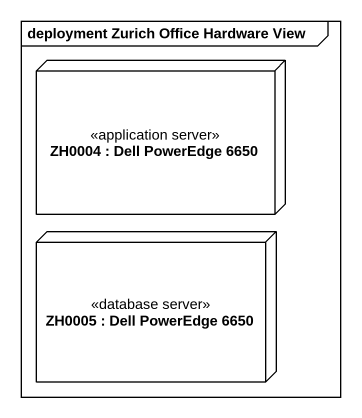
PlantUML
@startuml
mainframe deployment Zurich Office Hardware View
node "ZH0004 : Dell PowerEdge 6650" as ZH0004 <<application server>>
node "ZH0005 : Dell PowerEdge 6650" as ZH0005 <<database server>>
@enduml
